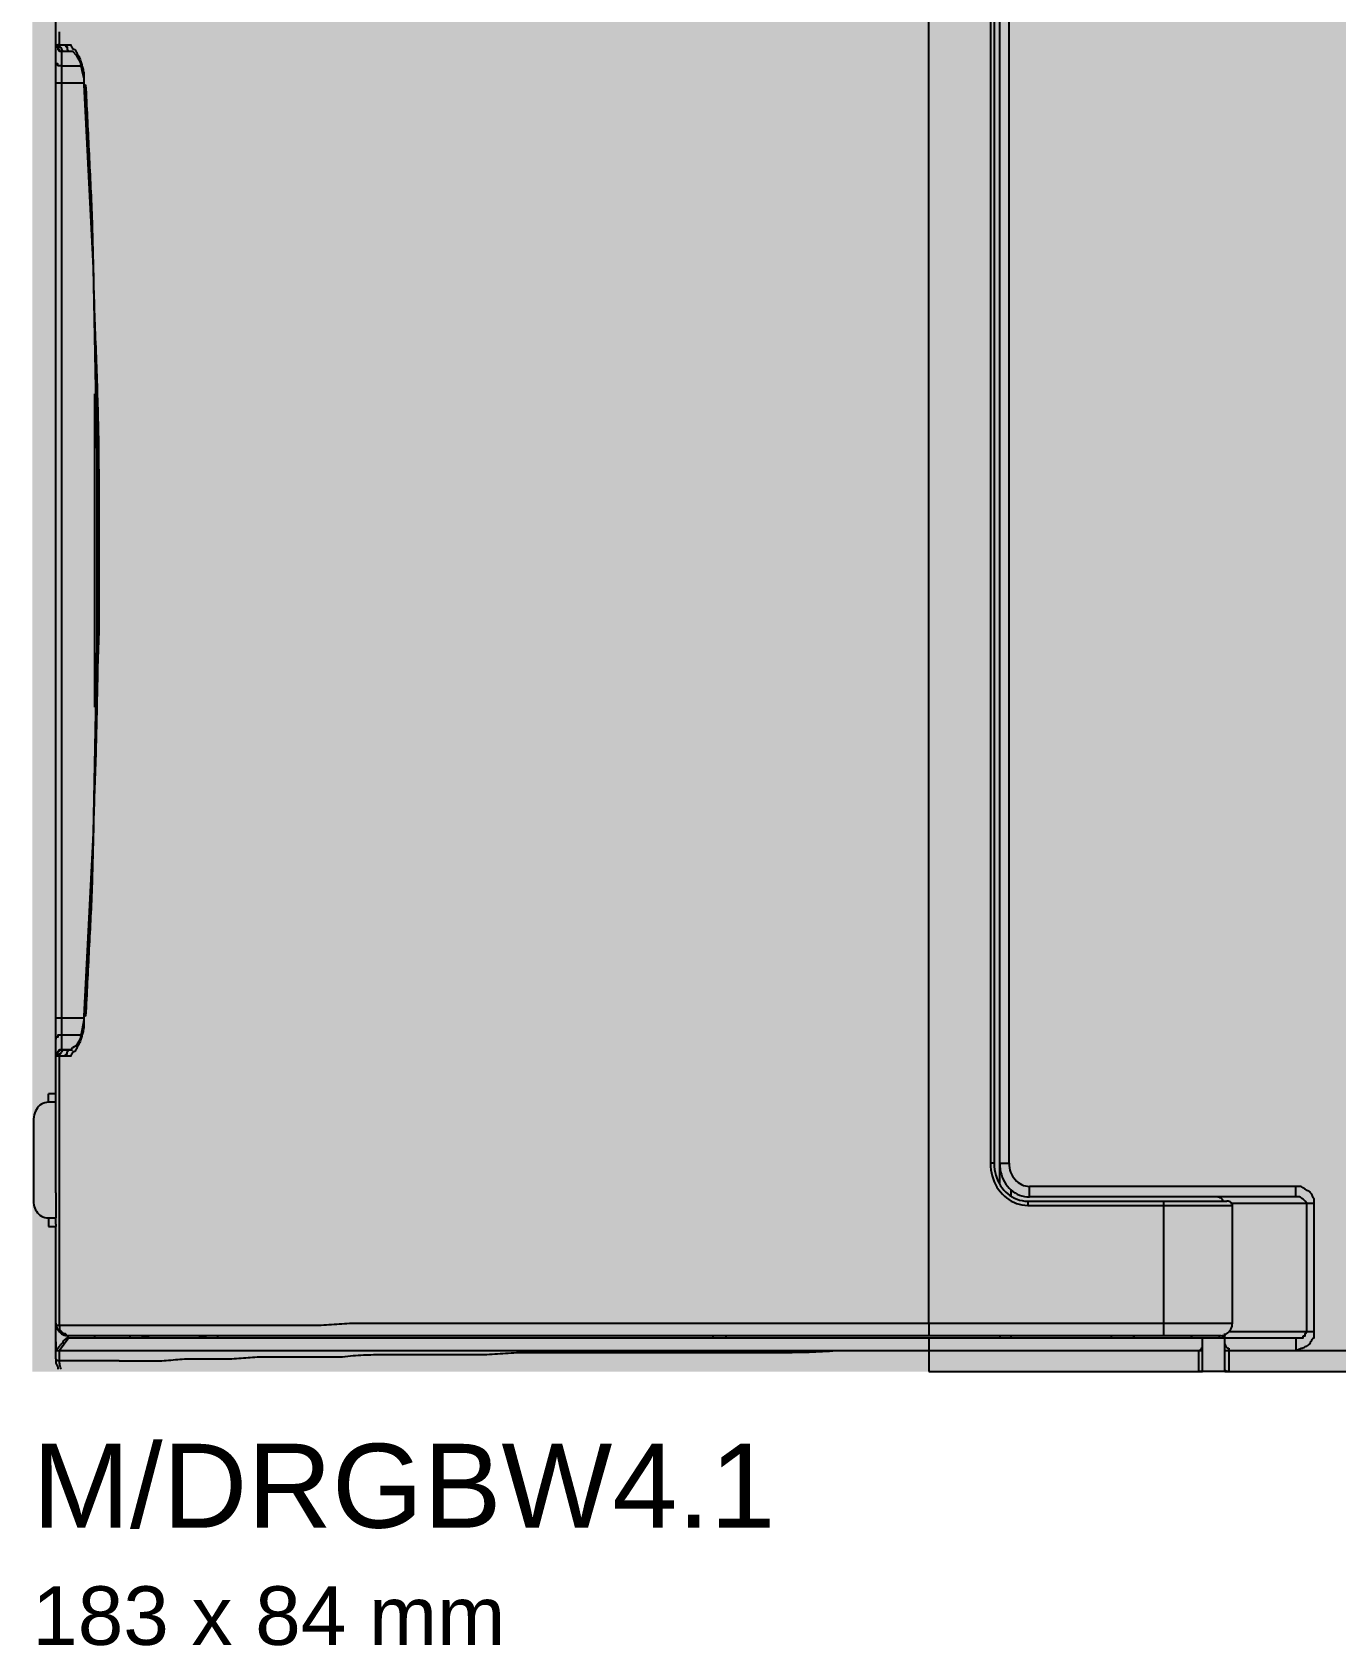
# Model space of a CAD drawing. Header units: millimetres. Extents: x 0 to 966, y -664 to 90.
# Drawn here: x 0 to 66.7, y -664 to -581.4 of the extents above; entities that cross this region are included whole.
import ezdxf

# ---------------------------------------------------------------- set-up
doc = ezdxf.new("R2010")
doc.units = ezdxf.units.MM
for name, color, linetype in [('HDL_BODY', 7, 'Continuous'), ('HDL_DETAIL', 7, 'Continuous'), ('HDL_PRINT', 7, 'Continuous')]:
    doc.layers.add(name, color=color, linetype=linetype)
doc.styles.add('HDL_ARIAL', font='arial.ttf')

# ---------------------------------------------------------------- blocks, each defined once
blk = doc.blocks.new('M_DRGBW4.1_FRONT')
at = {"layer": 'HDL_BODY', "true_color": 0xe9e9eb}
blk.add_hatch(color=254, dxfattribs=at).paths.add_polyline_path([(0, 0), (183, 0), (183, 84), (0, 84)])
at = {"layer": 'HDL_BODY', "true_color": 0xf4f4f5}
blk.add_hatch(color=7, dxfattribs=at).paths.add_polyline_path([(53.07, 1), (134.505, 1), (134.505, 83), (53.07, 83)])
at = {"layer": 'HDL_PRINT', "true_color": 0x5b5b5e}
h = blk.add_hatch(color=251, dxfattribs=at)
h.paths.add_polyline_path([(102.631, 48.017), (96.815, 48.017), (96.721, 48.017), (96.721, 51.141), (96.815, 51.141), (102.631, 51.141), (102.631, 51.57), (96.815, 51.57), (96.721, 51.57), (96.721, 55.661), (96.815, 55.661), (102.631, 55.661), (102.631, 55.985), (96.815, 55.985), (96.721, 56.094), (96.721, 58.353), (70.029, 58.353), (70.029, 41.128), (62.977, 41.128), (62.977, 40.699), (69.936, 40.699), (70.029, 40.699), (70.029, 36.608), (69.936, 36.608), (62.977, 36.608), (62.977, 36.176), (69.936, 36.176), (70.029, 36.176), (70.029, 32.731), (96.721, 32.731), (96.721, 34.669), (96.815, 34.669), (98.533, 34.669), (98.533, 33.808), (98.912, 33.808), (98.912, 34.561), (100.723, 33.7), (100.723, 34.669), (102.631, 34.669), (102.631, 48.017)])
h.paths.add_polyline_path([(83.28, 33.162), (83.28, 33.162), (70.412, 33.162), (70.412, 57.921), (83.28, 57.921), (83.28, 33.162)])
h.paths.add_polyline_path([(96.339, 48.449), (96.339, 48.34), (95.766, 48.34), (95.766, 48.017), (95.673, 48.017), (94.434, 48.017), (94.434, 51.141), (95.386, 51.141), (95.386, 50.28), (96.339, 50.28), (96.339, 48.449)])
h.paths.add_polyline_path([(96.339, 56.846), (96.339, 56.846), (95.386, 56.846), (95.386, 54.8), (96.339, 54.8), (96.339, 52.431), (95.386, 52.431), (95.386, 51.57), (94.148, 51.57), (94.148, 47.588), (95.1, 47.588), (95.673, 47.588), (95.766, 47.588), (95.766, 47.156), (96.339, 47.156), (96.339, 45.11), (95.766, 45.11), (95.766, 43.929), (96.339, 43.929), (96.339, 41.884), (95.766, 41.884), (95.766, 40.699), (96.339, 40.699), (96.339, 38.654), (95.766, 38.654), (95.766, 37.469), (96.339, 37.469), (96.339, 35.424), (95.766, 35.424), (95.766, 34.239), (96.339, 34.239), (96.339, 33.162), (83.567, 33.162), (83.567, 57.921), (96.339, 57.921), (96.339, 56.846)])
h.paths.add_polyline_path([(100.437, 34.239), (99.295, 34.777), (100.437, 35.315), (100.437, 34.239)])
h.paths.add_polyline_path([(102.345, 34.992), (100.723, 34.992), (100.723, 35.961), (98.912, 35.1), (98.912, 34.992), (98.912, 35.852), (98.533, 35.852), (98.533, 34.992), (96.815, 34.992), (96.721, 34.992), (96.721, 37.898), (96.815, 37.898), (98.34, 37.898), (98.533, 37.898), (98.533, 37.037), (98.912, 37.037), (98.912, 37.793), (100.723, 36.931), (100.723, 37.898), (100.82, 37.898), (102.248, 37.898), (102.345, 37.898), (102.345, 34.992)])
h.paths.add_polyline_path([(99.295, 38.007), (100.437, 38.654), (100.437, 37.469), (99.295, 38.007)])
h.paths.add_polyline_path([(102.345, 38.221), (102.248, 38.221), (100.723, 38.221), (100.723, 39.191), (98.912, 38.33), (98.912, 39.082), (98.533, 39.082), (98.533, 38.221), (98.34, 38.221), (96.815, 38.221), (96.721, 38.221), (96.721, 41.128), (96.815, 41.128), (98.533, 41.128), (98.533, 40.267), (98.912, 40.267), (98.912, 41.128), (98.912, 41.023), (100.723, 40.158), (100.723, 41.128), (100.82, 41.128), (102.248, 41.128), (102.345, 41.128), (102.345, 38.221)])
h.paths.add_polyline_path([(99.295, 41.342), (100.344, 41.884), (100.344, 40.805), (99.295, 41.342)])
h.paths.add_polyline_path([(102.345, 41.451), (102.248, 41.451), (100.723, 41.451), (100.723, 42.421), (98.912, 41.56), (98.912, 42.312), (98.533, 42.312), (98.533, 41.451), (96.815, 41.451), (96.721, 41.451), (96.721, 44.358), (96.815, 44.358), (98.34, 44.358), (98.533, 44.358), (98.533, 43.497), (98.912, 43.497), (98.912, 44.358), (98.912, 44.249), (100.723, 43.388), (100.723, 44.358), (100.82, 44.358), (102.248, 44.358), (102.345, 44.358), (102.345, 41.451)])
h.paths.add_polyline_path([(99.295, 44.572), (100.344, 45.11), (100.344, 44.035), (99.295, 44.572)])
h.paths.add_polyline_path([(102.345, 44.79), (102.248, 44.681), (100.723, 44.681), (100.723, 44.79), (100.723, 45.651), (98.912, 44.79), (98.912, 45.542), (98.533, 45.542), (98.533, 44.681), (98.34, 44.681), (96.815, 44.681), (96.721, 44.79), (96.721, 47.588), (96.815, 47.588), (102.345, 47.588), (102.345, 44.79)])
for points in [[(60.117, 41.022), (62.31, 41.022), (62.31, 40.699), (60.117, 40.699), (60.117, 41.022)], [(64.216, 37.793), (64.216, 39.406), (64.406, 39.406), (64.406, 38.654), (65.168, 39.406), (65.454, 39.406), (64.788, 38.759), (65.454, 37.793), (65.168, 37.793), (64.692, 38.654), (64.406, 38.33), (64.406, 37.793), (64.216, 37.793)], [(65.551, 37.793), (65.551, 39.406), (65.741, 39.406), (66.503, 38.116), (66.503, 39.406), (66.693, 39.406), (66.693, 37.793), (66.503, 37.793), (65.741, 39.082), (65.741, 37.793), (65.551, 37.793)], [(61.069, 35.207), (61.069, 36.285), (60.117, 36.285), (60.117, 36.608), (61.069, 36.608), (61.069, 37.684), (61.356, 37.684), (61.356, 36.608), (62.308, 36.608), (62.308, 36.285), (61.356, 36.285), (61.356, 35.207), (61.069, 35.207)]]:
    blk.add_hatch(color=251, dxfattribs=at).paths.add_polyline_path(points)
at = {"layer": 'HDL_DETAIL', "color": 251, "true_color": 0x626369}
for points in [[(45.914, 2.481), (45.914, 82.253)], [(1.399, 67.935), (1.399, 68.103), (1.399, 68.27), (1.399, 68.436), (1.399, 68.601)], [(1.208, 9.155), (1.208, 74.932)], [(49.536, 9.586), (49.536, 74.5)], [(49.06, 73.425), (49.06, 10.663)], [(49.25, 73.425), (49.25, 10.663)], [(50.012, 10.663), (50.012, 73.425)], [(1.208, 67.935), (1.208, 67.935), (1.208, 67.826), (1.304, 67.826)], [(1.208, 67.935), (1.208, 67.935), (1.304, 67.935)], [(1.399, 67.935), (1.304, 67.935)], [(1.304, 67.935), (1.304, 67.826), (1.309, 67.786), (1.322, 67.756), (1.341, 67.731), (1.361, 67.708), (1.38, 67.683), (1.394, 67.652), (1.399, 67.611), (1.446, 67.611), (1.48, 67.611), (1.509, 67.611), (1.542, 67.611), (1.59, 67.611)], [(1.304, 67.826), (1.304, 67.72), (1.399, 67.611), (1.494, 67.611)], [(1.399, 67.935), (1.399, 67.826), (1.439, 67.818), (1.466, 67.798), (1.482, 67.773), (1.491, 67.748), (1.494, 67.728), (1.494, 67.72), (1.59, 67.611), (1.685, 67.611)], [(1.399, 67.935), (1.685, 67.935)], [(1.685, 67.935), (1.685, 67.926), (1.688, 67.906), (1.697, 67.88), (1.713, 67.854), (1.74, 67.834), (1.78, 67.826), (1.78, 67.72), (1.875, 67.611), (1.971, 67.611)], [(1.685, 67.935), (1.732, 67.935), (1.78, 67.935), (1.828, 67.935), (1.875, 67.935), (1.923, 67.935), (1.971, 67.935), (1.976, 67.894), (1.99, 67.863), (2.008, 67.838), (2.029, 67.814), (2.047, 67.79), (2.061, 67.76), (2.066, 67.72)], [(1.494, 66.859), (1.399, 66.859), (1.359, 66.86), (1.332, 66.863), (1.315, 66.872), (1.307, 66.89), (1.304, 66.92), (1.304, 66.964), (1.263, 66.965), (1.236, 66.969), (1.22, 66.978), (1.212, 66.997), (1.209, 67.028), (1.208, 67.073)], [(1.494, 67.611), (1.494, 16.476)], [(1.494, 67.611), (1.494, 67.611), (1.59, 67.611)], [(1.59, 67.611), (2.066, 67.611)], [(1.59, 67.611), (1.59, 67.611), (1.685, 67.611)], [(1.685, 67.611), (1.875, 67.611)], [(1.875, 67.611), (1.971, 67.611)], [(1.971, 67.611), (2.066, 67.611)], [(2.066, 67.72), (2.161, 67.72)], [(2.066, 67.611), (2.257, 67.397), (2.447, 67.073), (2.543, 66.641), (2.638, 66.212)], [(2.161, 67.72), (2.193, 67.679), (2.218, 67.639), (2.239, 67.598), (2.257, 67.557), (2.275, 67.517), (2.295, 67.476), (2.32, 67.436), (2.352, 67.397), (2.384, 67.351), (2.409, 67.299), (2.429, 67.241), (2.447, 67.181), (2.466, 67.12), (2.486, 67.063), (2.511, 67.01), (2.543, 66.964), (2.546, 66.897), (2.555, 66.835), (2.567, 66.777), (2.582, 66.723), (2.598, 66.669), (2.613, 66.614), (2.626, 66.556), (2.635, 66.495), (2.638, 66.427), (2.638, 66.387), (2.638, 66.34), (2.638, 66.287), (2.638, 66.228), (2.638, 66.166), (2.638, 66.099), (2.638, 66.031), (2.638, 65.96), (2.638, 65.889)], [(1.494, 66.859), (2.447, 66.859)], [(2.638, 66.212), (2.638, 65.889)], [(1.208, 65.998), (2.638, 65.998)], [(2.638, 65.889), (3.115, 56.522), (3.305, 46.836), (3.305, 37.251), (3.115, 27.564), (2.638, 18.198)], [(2.638, 65.889), (2.733, 65.889)], [(2.733, 65.889), (2.744, 65.681), (2.754, 65.474), (2.764, 65.266), (2.774, 65.059), (2.784, 64.851), (2.795, 64.643), (2.805, 64.434), (2.815, 64.226), (2.825, 64.017), (2.835, 63.808), (2.846, 63.599), (2.856, 63.389), (2.866, 63.179), (2.876, 62.969), (2.887, 62.758), (2.897, 62.547), (2.907, 62.335), (2.917, 62.123), (2.927, 61.91), (2.938, 61.697), (2.948, 61.483), (2.958, 61.268), (2.968, 61.053), (2.978, 60.837), (2.989, 60.621), (2.999, 60.403), (3.009, 60.185), (3.019, 59.967), (3.029, 59.744), (3.038, 59.522), (3.046, 59.299), (3.054, 59.076), (3.061, 58.853), (3.068, 58.63), (3.074, 58.407), (3.08, 58.184), (3.086, 57.96), (3.092, 57.736), (3.097, 57.512), (3.102, 57.287), (3.107, 57.063), (3.112, 56.838), (3.117, 56.612), (3.122, 56.386), (3.127, 56.16), (3.132, 55.933), (3.138, 55.706), (3.143, 55.478), (3.149, 55.25), (3.155, 55.021), (3.161, 54.791), (3.168, 54.561), (3.176, 54.331), (3.183, 54.099), (3.192, 53.867), (3.201, 53.635), (3.21, 53.401), (3.219, 53.161), (3.228, 52.92), (3.238, 52.679), (3.247, 52.437), (3.256, 52.195), (3.265, 51.952), (3.273, 51.709), (3.282, 51.466), (3.291, 51.222), (3.299, 50.978), (3.307, 50.733), (3.315, 50.489), (3.323, 50.244), (3.33, 49.999), (3.338, 49.755), (3.344, 49.51), (3.351, 49.265), (3.357, 49.02), (3.363, 48.776), (3.369, 48.531), (3.374, 48.287), (3.379, 48.043), (3.383, 47.799), (3.387, 47.556), (3.391, 47.313), (3.394, 47.071), (3.396, 46.829), (3.398, 46.587), (3.399, 46.346), (3.4, 46.106), (3.401, 45.866), (3.401, 45.613), (3.401, 45.361), (3.401, 45.109), (3.401, 44.856), (3.401, 44.604), (3.401, 44.351), (3.401, 44.099), (3.401, 43.847), (3.401, 43.594), (3.401, 43.342), (3.401, 43.089), (3.401, 42.837), (3.401, 42.585), (3.401, 42.332), (3.401, 42.08), (3.401, 41.828), (3.401, 41.575), (3.401, 41.323), (3.401, 41.071), (3.401, 40.819), (3.401, 40.566), (3.401, 40.314), (3.401, 40.062), (3.401, 39.81), (3.401, 39.557), (3.401, 39.305), (3.401, 39.053), (3.401, 38.801), (3.401, 38.549), (3.401, 38.297), (3.401, 38.045), (3.401, 37.793), (3.392, 37.553), (3.383, 37.313), (3.375, 37.073), (3.368, 36.834), (3.361, 36.594), (3.355, 36.354), (3.348, 36.114), (3.343, 35.875), (3.337, 35.635), (3.332, 35.395), (3.327, 35.156), (3.322, 34.916), (3.317, 34.676), (3.312, 34.437), (3.308, 34.197), (3.303, 33.957), (3.298, 33.718), (3.294, 33.478), (3.289, 33.239), (3.284, 32.999), (3.279, 32.759), (3.274, 32.52), (3.268, 32.28), (3.262, 32.04), (3.256, 31.801), (3.25, 31.561), (3.243, 31.322), (3.235, 31.082), (3.227, 30.842), (3.219, 30.603), (3.21, 30.363), (3.201, 30.14), (3.192, 29.918), (3.183, 29.695), (3.176, 29.472), (3.168, 29.249), (3.161, 29.027), (3.155, 28.804), (3.149, 28.581), (3.143, 28.358), (3.138, 28.136), (3.132, 27.913), (3.127, 27.69), (3.122, 27.468), (3.117, 27.245), (3.112, 27.022), (3.107, 26.799), (3.102, 26.577), (3.097, 26.354), (3.092, 26.131), (3.086, 25.908), (3.08, 25.686), (3.074, 25.463), (3.068, 25.24), (3.061, 25.017), (3.054, 24.795), (3.046, 24.572), (3.038, 24.349), (3.029, 24.127), (3.019, 23.904), (3.009, 23.7), (2.998, 23.495), (2.988, 23.29), (2.977, 23.084), (2.966, 22.877), (2.956, 22.669), (2.945, 22.461), (2.935, 22.251), (2.924, 22.042), (2.913, 21.832), (2.903, 21.621), (2.892, 21.409), (2.882, 21.197), (2.871, 20.985), (2.86, 20.772), (2.85, 20.559), (2.839, 20.346), (2.829, 20.132), (2.818, 19.918), (2.807, 19.703), (2.797, 19.489), (2.786, 19.274), (2.776, 19.059), (2.765, 18.844), (2.754, 18.629), (2.744, 18.413), (2.733, 18.198)], [(3.21, 34.023), (3.21, 50.062)], [(2.638, 18.198), (2.638, 18.13), (2.638, 18.068), (2.638, 18.011), (2.638, 17.956), (2.638, 17.902), (2.638, 17.847), (2.638, 17.79), (2.638, 17.728), (2.638, 17.66), (2.635, 17.592), (2.626, 17.53), (2.613, 17.472), (2.598, 17.418), (2.582, 17.364), (2.567, 17.309), (2.555, 17.251), (2.546, 17.19), (2.543, 17.121), (2.511, 17.076), (2.486, 17.024), (2.466, 16.966), (2.447, 16.906), (2.429, 16.846), (2.409, 16.789), (2.384, 16.736), (2.352, 16.691), (2.32, 16.651), (2.295, 16.61), (2.275, 16.57), (2.257, 16.53), (2.239, 16.489), (2.218, 16.449), (2.193, 16.408), (2.161, 16.368)], [(2.638, 18.198), (2.638, 17.983)], [(2.733, 18.198), (2.638, 18.198)], [(2.638, 18.09), (1.208, 18.09)], [(2.638, 17.983), (2.543, 17.444), (2.447, 17.014), (2.257, 16.691), (2.066, 16.583)], [(1.494, 17.229), (1.399, 17.229), (1.359, 17.229), (1.332, 17.225), (1.315, 17.216), (1.307, 17.197), (1.304, 17.167), (1.304, 17.121), (1.263, 17.121), (1.236, 17.117), (1.22, 17.108), (1.212, 17.09), (1.209, 17.059), (1.208, 17.014)], [(2.447, 17.229), (1.494, 17.229)], [(2.066, 16.583), (1.971, 16.476)], [(1.494, 16.476), (1.399, 16.476), (1.304, 16.368), (1.208, 16.26), (1.208, 16.153)], [(1.304, 16.153), (1.208, 16.153)], [(1.304, 16.153), (1.304, 16.26), (1.309, 16.3), (1.322, 16.331), (1.341, 16.356), (1.361, 16.38), (1.38, 16.405), (1.394, 16.436), (1.399, 16.476), (1.446, 16.476), (1.48, 16.476), (1.509, 16.476), (1.542, 16.476), (1.59, 16.476)], [(1.399, 16.153), (1.304, 16.153)], [(1.399, 16.153), (1.399, 16.26), (1.439, 16.268), (1.466, 16.288), (1.482, 16.314), (1.491, 16.34), (1.494, 16.36), (1.494, 16.368), (1.59, 16.476), (1.685, 16.476)], [(1.399, 7.433), (1.399, 7.553), (1.399, 7.67), (1.399, 7.786), (1.399, 7.9), (1.399, 8.013), (1.399, 8.125), (1.399, 8.237), (1.399, 8.348), (1.399, 8.459), (1.399, 8.57), (1.399, 8.682), (1.399, 8.795), (1.399, 8.91), (1.399, 9.025), (1.399, 9.143), (1.399, 9.263), (1.399, 9.489), (1.399, 9.715), (1.399, 9.941), (1.399, 10.167), (1.399, 10.394), (1.399, 10.62), (1.399, 10.847), (1.399, 11.074), (1.399, 11.3), (1.399, 11.528), (1.399, 11.755), (1.399, 11.983), (1.399, 12.211), (1.399, 12.439), (1.399, 12.667), (1.399, 12.896), (1.399, 13.126), (1.399, 13.355), (1.399, 13.586), (1.399, 13.816), (1.399, 14.047), (1.399, 14.279), (1.399, 14.511), (1.399, 14.744), (1.399, 14.977), (1.399, 15.211), (1.399, 15.445), (1.399, 15.681), (1.399, 15.916), (1.399, 16.153)], [(1.685, 16.153), (1.399, 16.153)], [(1.59, 16.476), (1.59, 16.476), (1.494, 16.476)], [(1.59, 16.476), (2.066, 16.476)], [(1.685, 16.476), (1.59, 16.476)], [(1.875, 16.476), (1.685, 16.476)], [(1.685, 16.153), (1.685, 16.161), (1.688, 16.181), (1.697, 16.207), (1.713, 16.232), (1.74, 16.252), (1.78, 16.26), (1.78, 16.368), (1.875, 16.476), (1.971, 16.476)], [(2.066, 16.368), (2.061, 16.328), (2.047, 16.297), (2.029, 16.272), (2.008, 16.249), (1.99, 16.224), (1.976, 16.193), (1.971, 16.153), (1.923, 16.153), (1.875, 16.153), (1.828, 16.153), (1.78, 16.153), (1.732, 16.153), (1.685, 16.153)], [(1.971, 16.476), (1.875, 16.476)], [(2.161, 16.368), (2.066, 16.368)], [(0.827, 13.784), (0.827, 14.215)], [(1.208, 14.215), (0.827, 14.215)], [(0.827, 13.784), (0.728, 13.778), (0.635, 13.759), (0.548, 13.728), (0.467, 13.686), (0.394, 13.634), (0.327, 13.572), (0.267, 13.502), (0.214, 13.423), (0.169, 13.336), (0.132, 13.243), (0.103, 13.144), (0.082, 13.039), (0.069, 12.929), (0.064, 12.816)], [(1.208, 13.784), (0.827, 13.784)], [(0.064, 12.816), (0.064, 8.724)], [(49.25, 10.663), (49.06, 10.663)], [(49.06, 10.663), (49.066, 10.495), (49.083, 10.331), (49.111, 10.17), (49.149, 10.014), (49.197, 9.863), (49.255, 9.718), (49.321, 9.578), (49.397, 9.444), (49.481, 9.318), (49.572, 9.199), (49.671, 9.087), (49.777, 8.984), (49.889, 8.89), (50.007, 8.804), (50.131, 8.729), (50.26, 8.664), (50.394, 8.61), (50.532, 8.567), (50.674, 8.535), (50.819, 8.516), (50.968, 8.509)], [(49.25, 10.663), (49.255, 10.503), (49.272, 10.347), (49.299, 10.195), (49.337, 10.048), (49.384, 9.906), (49.44, 9.769), (49.506, 9.639), (49.579, 9.515), (49.661, 9.399), (49.75, 9.29), (49.847, 9.189), (49.95, 9.097), (50.06, 9.013), (50.175, 8.94), (50.296, 8.876), (50.422, 8.823), (50.553, 8.78), (50.687, 8.75), (50.826, 8.731), (50.968, 8.724)], [(49.536, 10.663), (50.012, 10.663)], [(49.536, 10.663), (49.542, 10.511), (49.558, 10.364), (49.584, 10.222), (49.62, 10.084), (49.666, 9.952), (49.72, 9.826), (49.784, 9.706), (49.855, 9.593), (49.934, 9.488), (50.021, 9.39), (50.114, 9.301), (50.214, 9.22), (50.32, 9.148), (50.432, 9.087), (50.549, 9.035), (50.67, 8.994), (50.797, 8.964), (50.927, 8.946), (51.061, 8.94)], [(50.012, 10.663), (50.018, 10.543), (50.034, 10.426), (50.06, 10.313), (50.096, 10.205), (50.14, 10.102), (50.193, 10.004), (50.254, 9.912), (50.322, 9.828), (50.397, 9.751), (50.477, 9.682), (50.564, 9.623), (50.656, 9.572), (50.752, 9.532), (50.851, 9.502), (50.955, 9.484), (51.061, 9.478)], [(1.208, 9.155), (1.208, 9.075), (1.208, 8.986), (1.208, 8.888), (1.208, 8.784), (1.208, 8.676), (1.208, 8.565), (1.208, 8.453), (1.208, 8.343), (1.208, 8.234), (1.208, 8.131), (1.208, 8.033), (1.208, 7.943), (1.208, 7.863)], [(50.109, 9.263), (50.109, 8.94)], [(51.061, 8.94), (51.061, 9.478)], [(64.692, 9.478), (51.061, 9.478)], [(64.692, 8.94), (64.692, 9.478)], [(65.644, 8.617), (65.644, 8.663), (65.644, 8.697), (65.644, 8.725), (65.644, 8.752), (65.644, 8.786), (65.644, 8.832), (65.613, 8.873), (65.589, 8.913), (65.568, 8.953), (65.55, 8.994), (65.532, 9.034), (65.512, 9.074), (65.486, 9.115), (65.454, 9.155), (65.447, 9.163), (65.427, 9.183), (65.396, 9.209), (65.357, 9.235), (65.312, 9.255), (65.264, 9.263), (65.223, 9.303), (65.182, 9.334), (65.142, 9.359), (65.101, 9.382), (65.06, 9.407), (65.019, 9.438), (64.978, 9.478), (64.93, 9.478), (64.882, 9.478), (64.835, 9.478), (64.788, 9.478), (64.74, 9.478), (64.692, 9.478)], [(0.064, 8.724), (0.069, 8.632), (0.082, 8.541), (0.103, 8.452), (0.132, 8.365), (0.169, 8.283), (0.214, 8.205), (0.267, 8.132), (0.327, 8.067), (0.394, 8.009), (0.467, 7.959), (0.548, 7.918), (0.635, 7.889), (0.728, 7.87), (0.827, 7.863)], [(50.968, 8.724), (50.968, 8.509)], [(50.968, 8.724), (61.166, 8.724)], [(50.968, 8.509), (61.452, 8.509)], [(64.692, 8.94), (51.061, 8.94)], [(57.923, 8.724), (57.923, 1.835)], [(60.976, 8.724), (60.968, 8.765), (60.944, 8.804), (60.91, 8.84), (60.868, 8.873), (60.821, 8.9), (60.774, 8.921), (60.729, 8.935), (60.69, 8.94)], [(61.452, 8.509), (61.448, 8.55), (61.434, 8.588), (61.412, 8.625), (61.38, 8.657), (61.34, 8.685), (61.291, 8.706), (61.233, 8.72), (61.166, 8.724)], [(61.356, 8.617), (65.644, 8.617)], [(61.452, 3.88), (61.452, 8.509)], [(65.264, 8.617), (65.168, 8.724), (65.075, 8.832), (65.039, 8.838), (65.011, 8.854), (64.989, 8.875), (64.968, 8.898), (64.945, 8.919), (64.918, 8.934), (64.882, 8.94), (64.871, 8.94), (64.843, 8.94), (64.8, 8.94), (64.749, 8.94), (64.692, 8.94)], [(65.264, 2.05), (65.264, 8.617)], [(65.644, 2.05), (65.644, 8.617)], [(0.827, 7.863), (0.827, 7.433)], [(0.827, 7.863), (1.208, 7.863)], [(1.208, 7.54), (1.208, 7.586), (1.208, 7.633), (1.208, 7.679), (1.208, 7.725), (1.208, 7.771), (1.208, 7.817), (1.208, 7.863)], [(1.208, 7.54), (1.208, 7.433)], [(0.827, 7.433), (1.208, 7.433)], [(1.208, 1.081), (1.208, 7.433)], [(1.399, 2.481), (1.399, 2.674), (1.399, 2.868), (1.399, 3.062), (1.399, 3.256), (1.399, 3.45), (1.399, 3.645), (1.399, 3.84), (1.399, 4.034), (1.399, 4.23), (1.399, 4.425), (1.399, 4.621), (1.399, 4.818), (1.399, 5.015), (1.399, 5.213), (1.399, 5.411), (1.399, 5.609), (1.399, 5.809), (1.399, 6.009), (1.399, 6.21), (1.399, 6.411), (1.399, 6.614), (1.399, 6.817), (1.399, 7.021), (1.399, 7.227), (1.399, 7.433)], [(61.452, 2.481), (61.452, 3.88)], [(1.208, 2.481), (1.214, 2.4), (1.231, 2.321), (1.257, 2.243), (1.293, 2.17), (1.336, 2.1), (1.387, 2.037), (1.443, 1.98), (1.505, 1.93), (1.57, 1.89), (1.638, 1.86), (1.709, 1.841), (1.78, 1.835)], [(1.208, 2.481), (1.209, 2.435), (1.212, 2.405), (1.22, 2.386), (1.236, 2.377), (1.263, 2.374), (1.304, 2.373), (1.399, 2.373)], [(1.399, 2.373), (1.399, 2.481)], [(12.266, 2.373), (12.399, 2.373), (12.531, 2.373), (12.661, 2.373), (12.789, 2.373), (12.916, 2.373), (13.041, 2.373), (13.166, 2.373), (13.289, 2.373), (13.411, 2.373), (13.532, 2.373), (13.652, 2.373), (13.771, 2.373), (13.89, 2.373), (14.009, 2.373), (14.127, 2.373), (14.245, 2.373), (14.362, 2.373), (14.505, 2.374), (14.645, 2.377), (14.784, 2.381), (14.921, 2.387), (15.057, 2.393), (15.192, 2.401), (15.326, 2.409), (15.458, 2.418), (15.59, 2.427), (15.72, 2.436), (15.85, 2.444), (15.98, 2.453), (16.108, 2.46), (16.236, 2.467), (16.364, 2.473), (16.491, 2.477), (16.619, 2.48), (16.746, 2.481), (16.889, 2.481), (17.032, 2.481), (17.175, 2.481), (17.318, 2.481), (17.461, 2.481), (17.604, 2.481), (17.746, 2.481), (17.889, 2.481), (18.032, 2.481), (18.175, 2.481), (18.318, 2.481), (18.461, 2.481), (18.604, 2.481), (18.747, 2.481), (18.89, 2.481), (19.033, 2.481), (19.176, 2.481), (19.319, 2.481), (19.456, 2.481), (19.593, 2.481), (19.732, 2.481), (19.872, 2.481), (20.013, 2.481), (20.155, 2.481), (20.297, 2.481), (20.439, 2.481), (20.582, 2.481), (20.725, 2.481), (20.868, 2.481), (21.011, 2.481), (21.153, 2.481), (21.295, 2.481), (21.436, 2.481), (21.576, 2.481), (21.714, 2.481), (21.852, 2.481), (21.988, 2.481), (22.125, 2.481), (22.262, 2.481), (22.401, 2.481), (22.542, 2.481), (22.684, 2.481), (22.827, 2.481), (22.971, 2.481), (23.116, 2.481), (23.262, 2.481), (23.408, 2.481), (23.556, 2.481), (23.704, 2.481), (23.853, 2.481), (24.002, 2.481), (24.152, 2.481), (24.302, 2.481), (24.452, 2.481), (24.602, 2.481), (24.753, 2.481), (24.903, 2.481), (25.054, 2.481), (25.204, 2.481), (25.354, 2.481), (25.504, 2.481), (25.653, 2.481), (25.801, 2.481), (25.95, 2.481), (26.097, 2.481), (26.244, 2.481), (26.39, 2.481), (26.535, 2.481), (26.679, 2.481), (26.822, 2.481), (26.963, 2.481), (27.104, 2.481), (27.243, 2.481), (27.381, 2.481), (27.517, 2.481), (27.673, 2.481), (27.829, 2.481), (27.983, 2.481), (28.135, 2.481), (28.287, 2.481), (28.437, 2.481), (28.587, 2.481), (28.735, 2.481), (28.883, 2.481), (29.03, 2.481), (29.176, 2.481), (29.322, 2.481), (29.467, 2.481), (29.611, 2.481), (29.755, 2.481), (29.899, 2.481), (30.043, 2.481), (30.186, 2.481), (30.329, 2.481), (30.472, 2.481), (30.622, 2.481), (30.773, 2.481), (30.923, 2.481), (31.074, 2.481), (31.225, 2.481), (31.375, 2.481), (31.526, 2.481), (31.676, 2.481), (31.827, 2.481), (31.977, 2.481), (32.128, 2.481), (32.278, 2.481), (32.429, 2.481), (32.579, 2.481), (32.73, 2.481), (32.88, 2.481), (33.031, 2.481), (33.181, 2.481), (33.332, 2.481), (33.481, 2.481), (33.629, 2.481), (33.776, 2.481), (33.922, 2.481), (34.067, 2.481), (34.212, 2.481), (34.355, 2.481), (34.499, 2.481), (34.642, 2.481), (34.785, 2.481), (34.928, 2.481), (35.071, 2.481), (35.215, 2.481), (35.359, 2.481), (35.504, 2.481), (35.65, 2.481), (35.797, 2.481), (35.945, 2.481), (36.095, 2.481), (36.245, 2.481), (36.394, 2.481), (36.541, 2.481), (36.687, 2.481), (36.832, 2.481), (36.977, 2.481), (37.12, 2.481), (37.264, 2.481), (37.407, 2.481), (37.55, 2.481), (37.693, 2.481), (37.836, 2.481), (37.98, 2.481), (38.124, 2.481), (38.27, 2.481), (38.416, 2.481), (38.563, 2.481), (38.712, 2.481), (38.862, 2.481), (39.004, 2.481), (39.147, 2.481), (39.29, 2.481), (39.433, 2.481), (39.576, 2.481), (39.718, 2.481), (39.861, 2.481), (40.004, 2.481), (40.147, 2.481), (40.29, 2.481), (40.433, 2.481), (40.577, 2.481), (40.72, 2.481), (40.863, 2.481), (41.006, 2.481), (41.149, 2.481), (41.292, 2.481), (41.435, 2.481), (41.57, 2.481), (41.705, 2.481), (41.839, 2.481), (41.974, 2.481), (42.108, 2.481), (42.243, 2.481), (42.377, 2.481), (42.512, 2.481), (42.646, 2.481), (42.781, 2.481), (42.915, 2.481), (43.05, 2.481), (43.185, 2.481), (43.319, 2.481), (43.454, 2.481), (43.588, 2.481), (43.723, 2.481), (43.856, 2.481), (43.988, 2.481), (44.118, 2.481), (44.247, 2.481), (44.375, 2.481), (44.502, 2.481), (44.629, 2.481), (44.755, 2.481), (44.881, 2.481), (45.007, 2.481), (45.134, 2.481), (45.261, 2.481), (45.389, 2.481), (45.518, 2.481), (45.648, 2.481), (45.78, 2.481), (45.914, 2.481)], [(45.914, 2.481), (45.914, 1.835)], [(45.914, 2.481), (61.452, 2.481)], [(60.88, 1.835), (60.951, 1.841), (61.021, 1.86), (61.09, 1.89), (61.155, 1.93), (61.217, 1.98), (61.273, 2.037), (61.324, 2.1), (61.367, 2.17), (61.403, 2.243), (61.43, 2.321), (61.446, 2.4), (61.452, 2.481)], [(1.399, 2.373), (1.477, 2.373), (1.555, 2.373), (1.633, 2.373), (1.711, 2.373), (1.789, 2.373), (1.867, 2.373), (1.945, 2.373), (2.023, 2.373), (2.101, 2.373), (2.179, 2.373), (2.257, 2.373), (2.352, 2.373), (2.447, 2.373), (2.543, 2.373), (2.638, 2.373), (2.733, 2.373), (2.829, 2.373), (2.924, 2.373), (3.019, 2.373), (3.115, 2.373), (3.21, 2.373), (3.305, 2.373), (3.401, 2.373), (3.509, 2.373), (3.614, 2.373), (3.718, 2.373), (3.819, 2.373), (3.919, 2.373), (4.018, 2.373), (4.117, 2.373), (4.217, 2.373), (4.317, 2.373), (4.418, 2.373), (4.521, 2.373), (4.627, 2.373), (4.735, 2.373), (4.839, 2.373), (4.945, 2.373), (5.053, 2.373), (5.163, 2.373), (5.274, 2.373), (5.385, 2.373), (5.498, 2.373), (5.61, 2.373), (5.722, 2.373), (5.833, 2.373), (5.943, 2.373), (6.051, 2.373), (6.157, 2.373), (6.26, 2.373), (6.367, 2.373), (6.475, 2.373), (6.583, 2.373), (6.691, 2.373), (6.799, 2.373), (6.909, 2.373), (7.019, 2.373), (7.13, 2.373), (7.242, 2.373), (7.356, 2.373), (7.471, 2.373), (7.587, 2.373), (7.706, 2.373), (7.826, 2.373), (7.947, 2.373), (8.071, 2.373), (8.18, 2.373), (8.29, 2.373), (8.403, 2.373), (8.517, 2.373), (8.633, 2.373), (8.75, 2.373), (8.869, 2.373), (8.989, 2.373), (9.11, 2.373), (9.232, 2.373), (9.355, 2.373), (9.479, 2.373), (9.603, 2.373), (9.728, 2.373), (9.853, 2.373), (9.978, 2.373), (10.097, 2.373), (10.217, 2.373), (10.339, 2.373), (10.462, 2.373), (10.587, 2.373), (10.712, 2.373), (10.837, 2.373), (10.963, 2.373), (11.089, 2.373), (11.215, 2.373), (11.341, 2.373), (11.466, 2.373), (11.59, 2.373), (11.714, 2.373), (11.836, 2.373), (11.956, 2.373), (12.075, 2.373), (12.131, 2.373), (12.183, 2.373), (12.226, 2.373), (12.255, 2.373), (12.266, 2.373)], [(1.399, 2.373), (1.399, 2.365), (1.399, 2.341), (1.399, 2.306), (1.399, 2.261), (1.399, 2.211), (1.399, 2.158), (1.494, 2.05), (1.535, 2.005), (1.565, 1.974), (1.59, 1.956), (1.614, 1.946), (1.644, 1.943), (1.685, 1.942), (1.78, 1.835)], [(1.875, 1.727), (1.399, 1.081)], [(1.399, 1.296), (1.439, 1.342), (1.469, 1.376), (1.494, 1.404), (1.519, 1.432), (1.549, 1.466), (1.59, 1.512), (1.595, 1.552), (1.611, 1.583), (1.635, 1.608), (1.665, 1.631), (1.701, 1.656), (1.74, 1.687), (1.78, 1.727)], [(60.88, 1.835), (1.78, 1.835)], [(1.78, 1.835), (1.875, 1.835)], [(1.78, 1.727), (64.692, 1.727)], [(3.21, 1.727), (3.21, 1.835)], [(5.021, 1.727), (5.021, 1.835)], [(5.593, 1.835), (5.637, 1.83), (5.694, 1.818), (5.76, 1.801), (5.831, 1.781), (5.902, 1.761), (5.968, 1.744), (6.026, 1.732), (6.069, 1.727)], [(8.453, 1.727), (8.497, 1.732), (8.554, 1.744), (8.62, 1.761), (8.691, 1.781), (8.762, 1.801), (8.828, 1.818), (8.885, 1.83), (8.929, 1.835)], [(9.501, 1.727), (9.501, 1.835)], [(34.856, 1.727), (34.856, 1.835)], [(35.526, 1.727), (35.526, 1.835)], [(45.914, 1.727), (45.914, 0)], [(49.536, 1.835), (49.536, 1.727)], [(50.109, 1.835), (50.109, 1.727)], [(55.256, 1.727), (55.256, 1.835)], [(56.398, 1.727), (56.398, 1.835)], [(56.398, 1.835), (56.398, 1.727)], [(59.355, 1.727), (59.355, 1.835)], [(59.355, 1.835), (59.355, 1.727)], [(59.927, 0.005), (59.927, 1.727)], [(60.783, 1.727), (60.783, 1.835)], [(60.976, 1.727), (60.976, 1.835)], [(61.069, 1.727), (61.069, 1.942)], [(61.069, 0.005), (61.069, 1.727)], [(61.262, 2.05), (65.644, 2.05)], [(64.692, 1.727), (64.749, 1.727), (64.8, 1.727), (64.843, 1.727), (64.871, 1.727), (64.882, 1.727), (64.93, 1.727), (64.963, 1.727), (64.993, 1.727), (65.027, 1.727), (65.075, 1.727), (65.075, 1.772), (65.078, 1.803), (65.086, 1.821), (65.102, 1.831), (65.129, 1.834), (65.168, 1.835), (65.168, 1.942), (65.209, 1.95), (65.236, 1.97), (65.252, 1.996), (65.261, 2.022), (65.264, 2.042), (65.264, 2.05)], [(64.692, 1.081), (64.733, 1.087), (64.774, 1.102), (64.815, 1.124), (64.855, 1.146), (64.896, 1.167), (64.937, 1.183), (64.978, 1.189), (65.019, 1.195), (65.06, 1.21), (65.101, 1.231), (65.142, 1.254), (65.182, 1.275), (65.223, 1.291), (65.264, 1.296), (65.305, 1.337), (65.344, 1.367), (65.38, 1.393), (65.41, 1.416), (65.434, 1.441), (65.449, 1.472), (65.454, 1.512), (65.49, 1.558), (65.518, 1.602), (65.54, 1.642), (65.561, 1.676), (65.583, 1.703), (65.609, 1.721), (65.644, 1.727), (65.644, 1.773), (65.644, 1.819), (65.644, 1.865), (65.644, 1.912), (65.644, 1.958), (65.644, 2.004), (65.644, 2.05)], [(64.692, 1.727), (64.692, 1.081)], [(1.208, 1.512), (1.208, 1.467), (1.208, 1.414), (1.208, 1.357), (1.208, 1.296), (1.208, 1.236), (1.208, 1.179), (1.208, 1.126), (1.208, 1.081)], [(1.208, 1.081), (1.399, 1.296)], [(1.208, 0.651), (1.208, 1.081)], [(1.208, 1.081), (1.304, 1.081), (1.399, 1.081)], [(1.399, 0.866), (1.399, 1.081)], [(1.399, 1.081), (1.542, 1.081), (1.685, 1.081), (1.828, 1.081), (1.971, 1.081), (2.114, 1.081), (2.257, 1.081), (2.4, 1.081), (2.543, 1.081), (2.686, 1.081), (2.829, 1.081), (2.972, 1.081), (3.115, 1.081), (3.258, 1.081), (3.401, 1.081), (3.544, 1.081), (3.687, 1.081), (3.83, 1.081), (3.973, 1.081), (4.075, 1.081), (4.177, 1.081), (4.279, 1.081), (4.381, 1.081), (4.483, 1.081), (4.585, 1.081), (4.687, 1.081), (4.79, 1.081), (4.892, 1.081), (4.994, 1.081), (5.096, 1.081), (5.198, 1.081), (5.3, 1.081), (5.402, 1.081)], [(1.399, 0.543), (1.399, 0.866)], [(4.449, 0.543), (4.557, 0.543), (4.668, 0.543), (4.78, 0.543), (4.893, 0.543), (5.007, 0.543), (5.123, 0.543), (5.238, 0.543), (5.355, 0.543), (5.471, 0.543), (5.587, 0.543), (5.702, 0.543), (5.816, 0.543), (5.93, 0.543), (6.042, 0.543), (6.152, 0.543), (6.26, 0.543), (6.384, 0.544), (6.506, 0.548), (6.627, 0.553), (6.746, 0.56), (6.864, 0.568), (6.981, 0.577), (7.097, 0.587), (7.213, 0.597), (7.33, 0.607), (7.446, 0.616), (7.563, 0.626), (7.681, 0.634), (7.8, 0.641), (7.921, 0.646), (8.043, 0.649), (8.167, 0.651), (8.275, 0.651), (8.385, 0.651), (8.497, 0.651), (8.611, 0.651), (8.725, 0.651), (8.84, 0.651), (8.956, 0.651), (9.072, 0.651), (9.188, 0.651), (9.304, 0.651), (9.42, 0.651), (9.534, 0.651), (9.647, 0.651), (9.759, 0.651), (9.87, 0.651), (9.978, 0.651), (10.102, 0.652), (10.224, 0.655), (10.344, 0.66), (10.463, 0.667), (10.581, 0.676), (10.698, 0.685), (10.815, 0.694), (10.931, 0.704), (11.047, 0.714), (11.164, 0.724), (11.281, 0.733), (11.399, 0.741), (11.518, 0.748), (11.638, 0.754), (11.76, 0.757), (11.884, 0.758), (12.009, 0.758), (12.135, 0.758), (12.26, 0.758), (12.385, 0.758), (12.51, 0.758), (12.635, 0.758), (12.76, 0.758), (12.885, 0.758), (13.01, 0.758), (13.135, 0.758), (13.261, 0.758), (13.386, 0.758), (13.511, 0.758), (13.636, 0.758), (13.761, 0.758), (13.886, 0.758), (14.011, 0.758), (14.136, 0.758), (14.261, 0.758), (14.386, 0.758), (14.512, 0.758), (14.637, 0.758), (14.762, 0.758), (14.887, 0.758), (15.012, 0.758), (15.137, 0.758), (15.262, 0.758), (15.387, 0.758), (15.512, 0.758), (15.638, 0.758), (15.763, 0.758), (15.888, 0.758), (16.022, 0.776), (16.157, 0.792), (16.291, 0.806), (16.425, 0.818), (16.558, 0.828), (16.691, 0.837), (16.823, 0.844), (16.954, 0.85), (17.085, 0.855), (17.214, 0.858), (17.342, 0.861), (17.469, 0.863), (17.595, 0.864), (17.719, 0.865), (17.841, 0.866), (17.961, 0.866), (18.08, 0.866), (18.215, 0.866), (18.349, 0.866), (18.484, 0.866), (18.618, 0.866), (18.753, 0.866), (18.888, 0.866), (19.022, 0.866), (19.157, 0.866), (19.291, 0.866), (19.426, 0.866), (19.56, 0.866), (19.695, 0.866), (19.83, 0.866), (19.964, 0.866), (20.099, 0.866), (20.233, 0.866), (20.368, 0.866), (20.496, 0.866), (20.625, 0.866), (20.756, 0.866), (20.888, 0.866), (21.021, 0.866), (21.155, 0.866), (21.29, 0.866), (21.424, 0.866), (21.559, 0.866), (21.694, 0.866), (21.829, 0.866), (21.964, 0.866), (22.097, 0.866), (22.23, 0.866), (22.362, 0.866), (22.493, 0.866), (22.623, 0.866), (22.751, 0.866), (22.879, 0.867), (23.008, 0.87), (23.14, 0.874), (23.272, 0.879), (23.406, 0.886), (23.542, 0.894), (23.678, 0.902), (23.816, 0.911), (23.954, 0.92), (24.094, 0.929), (24.234, 0.937), (24.375, 0.946), (24.516, 0.953), (24.658, 0.96), (24.801, 0.966), (24.943, 0.97), (25.086, 0.973), (25.229, 0.974), (25.372, 0.974), (25.515, 0.974), (25.658, 0.974), (25.801, 0.974), (25.944, 0.974), (26.087, 0.974), (26.23, 0.974), (26.373, 0.974), (26.516, 0.974), (26.659, 0.974), (26.802, 0.974), (26.945, 0.974), (27.088, 0.974), (27.231, 0.974), (27.374, 0.974), (27.517, 0.974), (27.66, 0.974), (27.803, 0.974), (27.953, 0.974), (28.104, 0.974), (28.254, 0.974), (28.404, 0.974), (28.554, 0.974), (28.703, 0.974), (28.852, 0.974), (29, 0.974), (29.147, 0.974), (29.294, 0.974), (29.44, 0.974), (29.585, 0.974), (29.729, 0.974), (29.872, 0.974), (30.014, 0.974), (30.154, 0.974), (30.293, 0.974), (30.431, 0.974), (30.567, 0.974), (30.725, 0.974), (30.882, 0.974), (31.039, 0.974), (31.197, 0.974), (31.354, 0.974), (31.511, 0.974), (31.669, 0.974), (31.826, 0.974), (31.983, 0.974), (32.141, 0.974), (32.298, 0.974), (32.455, 0.974), (32.613, 0.974), (32.77, 0.974), (32.928, 0.974), (33.085, 0.974), (33.242, 0.974), (33.4, 0.974), (33.557, 0.974), (33.714, 0.974), (33.883, 0.974), (34.05, 0.974), (34.216, 0.974), (34.382, 0.974), (34.546, 0.974), (34.71, 0.974), (34.874, 0.974), (35.037, 0.974), (35.199, 0.974), (35.362, 0.974), (35.524, 0.974), (35.686, 0.974), (35.849, 0.974), (36.011, 0.974), (36.174, 0.974), (36.338, 0.974), (36.502, 0.974), (36.666, 0.974), (36.832, 0.974), (36.998, 0.974), (37.165, 0.974), (37.334, 0.974), (37.508, 0.974), (37.682, 0.974), (37.856, 0.974), (38.03, 0.974), (38.204, 0.975), (38.378, 0.975), (38.553, 0.977), (38.727, 0.978), (38.901, 0.98), (39.075, 0.982), (39.249, 0.985), (39.423, 0.989), (39.597, 0.993), (39.772, 0.998), (39.946, 1.003), (40.12, 1.01), (40.294, 1.017), (40.468, 1.025), (40.642, 1.034), (40.816, 1.044), (40.991, 1.055), (41.165, 1.068), (41.339, 1.081), (41.53, 1.081), (41.72, 1.081), (41.911, 1.081), (42.101, 1.081), (42.292, 1.081), (42.483, 1.081), (42.673, 1.081), (42.864, 1.081), (43.054, 1.081), (43.245, 1.081), (43.436, 1.081), (43.626, 1.081), (43.817, 1.081), (44.007, 1.081), (44.198, 1.081), (44.389, 1.081), (44.579, 1.081), (44.77, 1.081), (44.961, 1.081), (45.151, 1.081), (45.342, 1.081), (45.532, 1.081), (45.723, 1.081), (45.914, 1.081)], [(5.402, 1.081), (5.527, 1.081), (5.652, 1.081), (5.778, 1.081), (5.903, 1.081), (6.028, 1.081), (6.153, 1.081), (6.278, 1.081), (6.403, 1.081), (6.528, 1.081), (6.653, 1.081), (6.779, 1.081), (6.904, 1.081), (7.029, 1.081), (7.154, 1.081), (7.279, 1.081), (7.404, 1.081), (7.519, 1.081), (7.633, 1.081), (7.747, 1.081), (7.862, 1.081), (7.976, 1.081), (8.09, 1.081), (8.205, 1.081), (8.319, 1.081), (8.434, 1.081), (8.548, 1.081), (8.662, 1.081), (8.777, 1.081), (8.891, 1.081), (9.006, 1.081), (9.12, 1.081)], [(9.12, 1.081), (9.263, 1.081), (9.406, 1.081), (9.548, 1.081), (9.691, 1.081), (9.833, 1.081), (9.974, 1.081), (10.115, 1.081), (10.255, 1.081), (10.395, 1.081), (10.533, 1.081), (10.671, 1.081), (10.807, 1.081), (10.943, 1.081), (11.077, 1.081), (11.21, 1.081), (11.341, 1.081), (11.47, 1.081), (11.598, 1.081), (11.793, 1.081), (11.987, 1.081), (12.182, 1.081), (12.376, 1.081), (12.571, 1.081), (12.765, 1.081), (12.96, 1.081), (13.154, 1.081), (13.348, 1.081), (13.543, 1.081), (13.737, 1.081), (13.932, 1.081), (14.126, 1.081), (14.321, 1.081), (14.515, 1.081), (14.71, 1.081), (14.904, 1.081), (15.099, 1.081), (15.293, 1.081), (15.487, 1.081), (15.682, 1.081), (15.876, 1.081), (16.071, 1.081), (16.265, 1.081), (16.46, 1.081), (16.668, 1.081), (16.876, 1.081), (17.083, 1.081), (17.289, 1.081), (17.495, 1.081), (17.701, 1.081), (17.905, 1.081), (18.11, 1.081), (18.314, 1.081), (18.518, 1.081), (18.722, 1.081), (18.925, 1.081), (19.129, 1.081), (19.332, 1.081), (19.536, 1.081), (19.739, 1.081), (19.943, 1.081), (20.147, 1.081), (20.352, 1.081), (20.557, 1.081), (20.762, 1.081), (20.968, 1.081), (21.174, 1.081), (21.381, 1.081), (21.589, 1.081), (21.798, 1.081), (22.01, 1.081), (22.223, 1.081), (22.436, 1.081), (22.651, 1.081), (22.865, 1.081), (23.081, 1.081), (23.296, 1.081), (23.512, 1.081), (23.729, 1.081), (23.945, 1.081), (24.162, 1.081), (24.379, 1.081), (24.596, 1.081), (24.814, 1.081), (25.031, 1.081), (25.248, 1.081), (25.464, 1.081), (25.681, 1.081), (25.898, 1.081), (26.114, 1.081), (26.329, 1.081), (26.545, 1.081), (26.759, 1.081), (26.973, 1.081), (27.187, 1.081), (27.4, 1.081), (27.612, 1.081), (27.827, 1.081), (28.043, 1.081), (28.259, 1.081), (28.475, 1.081), (28.693, 1.081), (28.91, 1.081), (29.128, 1.081), (29.347, 1.081), (29.566, 1.081), (29.785, 1.081), (30.004, 1.081), (30.223, 1.081), (30.443, 1.081), (30.662, 1.081), (30.882, 1.081), (31.102, 1.081), (31.321, 1.081), (31.54, 1.081), (31.759, 1.081), (31.978, 1.081), (32.197, 1.081), (32.415, 1.081), (32.633, 1.081), (32.85, 1.081), (33.067, 1.081), (33.284, 1.081), (33.499, 1.081), (33.714, 1.081), (33.931, 1.081), (34.148, 1.081), (34.365, 1.081), (34.581, 1.081), (34.798, 1.081), (35.016, 1.081), (35.233, 1.081), (35.45, 1.081), (35.668, 1.081), (35.886, 1.081), (36.104, 1.081), (36.322, 1.081), (36.541, 1.081), (36.76, 1.081), (36.98, 1.081), (37.199, 1.081), (37.42, 1.081), (37.64, 1.081), (37.861, 1.081), (38.083, 1.081), (38.305, 1.081), (38.527, 1.081), (38.75, 1.081), (38.974, 1.081), (39.198, 1.081), (39.422, 1.081), (39.648, 1.081), (39.874, 1.081), (40.1, 1.081), (40.312, 1.081), (40.524, 1.081), (40.735, 1.081), (40.947, 1.081), (41.159, 1.081), (41.371, 1.081), (41.584, 1.081), (41.796, 1.081), (42.009, 1.081), (42.222, 1.081), (42.436, 1.081), (42.649, 1.081), (42.864, 1.081), (43.078, 1.081), (43.293, 1.081), (43.508, 1.081), (43.724, 1.081), (43.94, 1.081), (44.157, 1.081), (44.374, 1.081), (44.592, 1.081), (44.811, 1.081), (45.03, 1.081), (45.25, 1.081), (45.47, 1.081), (45.692, 1.081), (45.914, 1.081)], [(45.914, 1.081), (59.927, 1.081)], [(45.914, 1.081), (59.734, 1.081)], [(59.734, 1.081), (59.77, 1.086), (59.805, 1.101), (59.838, 1.127), (59.867, 1.162), (59.892, 1.207), (59.911, 1.263), (59.923, 1.328), (59.927, 1.404)], [(59.734, 0), (59.734, 1.081)], [(61.069, 1.404), (61.075, 1.358), (61.091, 1.314), (61.115, 1.274), (61.146, 1.24), (61.182, 1.213), (61.221, 1.195), (61.262, 1.189)], [(61.069, 1.081), (122.458, 1.081)], [(61.262, 1.189), (61.262, 1.081)], [(61.262, 1.081), (64.692, 1.081)], [(61.262, 1.081), (61.262, 0)], [(1.208, 0.651), (1.208, 0.543), (1.208, 0.435)], [(1.399, 0.543), (1.304, 0.543), (1.208, 0.651)], [(1.208, 0.435), (1.304, 0.22), (1.304, 0.112)], [(1.494, 0.112), (1.463, 0.157), (1.439, 0.21), (1.422, 0.267), (1.411, 0.328), (1.404, 0.388), (1.4, 0.445), (1.399, 0.498), (1.399, 0.543)], [(4.449, 0.543), (4.354, 0.543), (4.259, 0.543), (4.165, 0.543), (4.071, 0.543), (3.979, 0.543), (3.889, 0.543), (3.801, 0.543), (3.715, 0.543), (3.631, 0.543), (3.551, 0.543), (3.474, 0.543), (3.401, 0.543), (3.307, 0.543), (3.217, 0.543), (3.129, 0.543), (3.044, 0.543), (2.96, 0.543), (2.876, 0.543), (2.793, 0.543), (2.709, 0.543), (2.623, 0.543), (2.536, 0.543), (2.445, 0.543), (2.352, 0.543), (2.272, 0.543), (2.188, 0.543), (2.101, 0.543), (2.011, 0.543), (1.921, 0.543), (1.83, 0.543), (1.739, 0.543), (1.65, 0.543), (1.563, 0.543), (1.479, 0.543), (1.399, 0.543)], [(45.914, 0), (59.734, 0)], [(59.734, 0), (59.831, 0), (59.831, 0.005)], [(59.734, 0), (59.831, 0), (59.831, 0)], [(61.262, 0), (61.262, 0), (61.166, 0), (61.069, 0), (60.976, 0), (60.88, 0), (60.783, 0), (60.69, 0), (60.642, 0), (60.608, 0), (60.579, 0), (60.545, 0), (60.497, 0), (60.403, 0), (60.307, 0), (60.214, 0), (60.117, 0), (60.021, 0), (59.927, 0), (59.831, 0), (59.734, 0)], [(59.831, 0.005), (59.871, 0.013), (59.899, 0.033), (59.915, 0.058), (59.924, 0.084), (59.927, 0.104), (59.927, 0.112)], [(59.831, 0), (59.887, 0.001), (59.915, 0.002), (59.926, 0.004), (59.927, 0.005)], [(60.88, 0.005), (60.88, 0.005), (60.783, 0.005), (60.69, 0.005), (60.593, 0.005), (60.497, 0.005), (60.403, 0.005), (60.307, 0.005), (60.214, 0.005), (60.117, 0.005), (60.021, 0.005), (59.927, 0.005)], [(61.069, 0.005), (61.069, 0.005), (60.976, 0.005), (60.88, 0.005)], [(61.166, 0.005), (61.125, 0.013), (61.098, 0.033), (61.081, 0.058), (61.073, 0.084), (61.07, 0.104), (61.069, 0.112)], [(61.069, 0.005), (61.08, 0.002), (61.11, 0.001), (61.153, 0), (61.205, 0), (61.262, 0)], [(61.262, 0), (61.166, 0), (61.166, 0.005)], [(61.262, 0), (122.265, 0)]]:
    blk.add_lwpolyline(points, dxfattribs=at)
for points in [[(1.304, 67.935), (1.304, 67.935)], [(1.59, 67.611), (1.59, 67.611)], [(1.971, 67.611), (1.971, 67.611)], [(1.971, 67.611), (1.971, 67.611)], [(1.971, 67.611), (1.971, 67.611)], [(2.638, 65.889), (2.638, 65.889)], [(2.638, 18.198), (2.638, 18.198)], [(1.494, 16.476), (1.494, 16.476)], [(1.59, 16.476), (1.59, 16.476)], [(1.971, 16.476), (1.971, 16.476)], [(1.971, 16.476), (1.971, 16.476)], [(1.971, 16.476), (1.971, 16.476)], [(59.734, 0), (59.734, 0)], [(61.262, 0), (61.262, 0)]]:
    blk.add_lwpolyline(points, close=True, dxfattribs=at)

msp = doc.modelspace()

# ---------------------------------------------------------------- block references
msp.add_blockref('M_DRGBW4.1_FRONT', (0, -650))

# ---------------------------------------------------------------- texts
at = {"color": 7, "style": 'HDL_ARIAL'}
for s, height, p in [('M/DRGBW4.1', 4.3, (0, -658)), ('183 x 84 mm', 3, (0, -664))]:
    msp.add_text(s, height=height, dxfattribs=at).set_placement(p)

doc.saveas('drawing.dxf')
